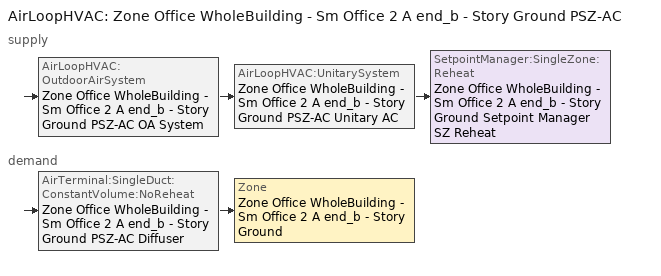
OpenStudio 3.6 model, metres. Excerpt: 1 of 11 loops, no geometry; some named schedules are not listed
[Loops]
AirLoopHVAC 'Zone Office WholeBuilding - Sm Office 2 A end_b - Story Ground PSZ-AC'
 supply: AirLoopHVAC:OutdoorAirSystem 'Zone Office WholeBuilding - Sm Office 2 A end_b - Story Ground PSZ-AC OA System' > AirLoopHVAC:UnitarySystem 'Zone Office WholeBuilding - Sm Office 2 A end_b - Story Ground PSZ-AC Unitary AC' > SetpointManager:SingleZone:Reheat 'Zone Office WholeBuilding - Sm Office 2 A end_b - Story Ground Setpoint Manager SZ Reheat'
 demand: AirTerminal:SingleDuct:ConstantVolume:NoReheat 'Zone Office WholeBuilding - Sm Office 2 A end_b - Story Ground PSZ-AC Diffuser' > Zone 'Zone Office WholeBuilding - Sm Office 2 A end_b - Story Ground'
[Sizing:Zone]
Zone Office WholeBuilding - Sm Office 2 A end_b - Story Ground: Zone Cooling Design Supply Air Temperature Input Method=SupplyAirTemperature; Zone Cooling Design Supply Air Temperature {C}=12.7778; Zone Cooling Design Supply Air Temperature Difference {deltaC}=11.11; Zone Heating Design Supply Air Temperature Input Method=SupplyAirTemperature; Zone Heating Design Supply Air Temperature {C}=50; Zone Heating Design Supply Air Temperature Difference {deltaC}=11.11; Zone Cooling Design Supply Air Humidity Ratio {kg-H2O/kg-air}=0.0085; Zone Heating Design Supply Air Humidity Ratio {kg-H2O/kg-air}=0.008; Cooling Design Air Flow Method=DesignDay; Heating Design Air Flow Method=DesignDay; Account for Dedicated Outdoor Air System=No; Dedicated Outdoor Air System Control Strategy=NeutralSupplyAir; Dedicated Outdoor Air Low Setpoint Temperature for Design {C}=autosize; Dedicated Outdoor Air High Setpoint Temperature for Design {C}=autosize; Zone Load Sizing Method=Sensible Load Only No Latent Load; Zone Latent Cooling Design Supply Air Humidity Ratio Input Method=HumidityRatioDifference; Zone Cooling Design Supply Air Humidity Ratio Difference {kgWater/kgDryAir}=0.005; Zone Latent Heating Design Supply Air Humidity Ratio Input Method=HumidityRatioDifference; Zone Humidification Design Supply Air Humidity Ratio Difference {kgWater/kgDryAir}=0.005
[Zone equipment]
Zone Office WholeBuilding - Sm Office 2 A end_b - Story Ground: Zone Office WholeBuilding - Sm Office 2 A end_b - Story Ground PSZ-AC Diffuser
[AirLoopHVAC]
Zone Office WholeBuilding - Sm Office 2 A end_b - Story Ground PSZ-AC: Availability Schedule=Zone Office WholeBuilding - Sm Office 2 A end_b - Story Ground PSZ-AC Occ Sch; Design Supply Air Flow Rate {m3/s}=autosize; Design Return Air Flow Fraction of Supply Air Flow=1
[Sizing:System]
Zone Office WholeBuilding - Sm Office 2 A end_b - Story Ground PSZ-AC: Type of Load to Size On=Sensible; Design Outdoor Air Flow Rate {m3/s}=Autosize; Central Heating Maximum System Air Flow Ratio=1; Preheat Design Temperature {C}=7.22222; Preheat Design Humidity Ratio {kg-H2O/kg-Air}=0.008; Precool Design Temperature {C}=12.7778; Precool Design Humidity Ratio {kg-H2O/kg-Air}=0.008; Central Cooling Design Supply Air Temperature {C}=12.7778; Central Heating Design Supply Air Temperature {C}=50; Sizing Option=Coincident; 100% Outdoor Air in Cooling=No; 100% Outdoor Air in Heating=No; Central Cooling Design Supply Air Humidity Ratio {kg-H2O/kg-Air}=0.0085; Central Heating Design Supply Air Humidity Ratio {kg-H2O/kg-Air}=0.008; Cooling Design Air Flow Method=DesignDay; Heating Design Air Flow Method=DesignDay; System Outdoor Air Method=ZoneSum; Zone Maximum Outdoor Air Fraction=1; Cooling Supply Air Flow Rate Per Floor Area {m3/s-m2}=0.00996765; Cooling Fraction of Autosized Cooling Supply Air Flow Rate=1; Cooling Supply Air Flow Rate Per Unit Cooling Capacity {m3/s-W}=3.94755e-05; Heating Supply Air Flow Rate Per Floor Area {m3/s-m2}=0.00996765; Heating Fraction of Autosized Heating Supply Air Flow Rate=1; Heating Fraction of Autosized Cooling Supply Air Flow Rate=1; Heating Supply Air Flow Rate Per Unit Heating Capacity {m3/s-W}=3.15882e-05; Cooling Design Capacity Method=CoolingDesignCapacity; Cooling Design Capacity {W}=autosize; Cooling Design Capacity Per Floor Area {W/m2}=234.7; Fraction of Autosized Cooling Design Capacity=1; Heating Design Capacity Method=HeatingDesignCapacity; Heating Design Capacity {W}=autosize; Heating Design Capacity Per Floor Area {W/m2}=157; Fraction of Autosized Heating Design Capacity=1; Central Cooling Capacity Control Method=OnOff; Occupant Diversity=autosize
[SetpointManager:SingleZone:Reheat]
Zone Office WholeBuilding - Sm Office 2 A end_b - Story Ground Setpoint Manager SZ Reheat: Minimum Supply Air Temperature {C}=12.7778; Maximum Supply Air Temperature {C}=50; Control Zone=Zone Office WholeBuilding - Sm Office 2 A end_b - Story Ground; Setpoint Node or NodeList=Zone Office WholeBuilding - Sm Office 2 A end_b - Story Ground PSZ-AC Supply Outlet Node
[Coil:Heating:Gas]
Zone Office WholeBuilding - Sm Office 2 A end_b - Story Ground PSZ-AC Gas Htg Coil 10kBtu/hr 0.8 Thermal Eff: Availability Schedule=Always On Discrete; Gas Burner Efficiency=0.8; Nominal Capacity {W}=AutoSize; Parasitic Electric Load {W}=0; Parasitic Gas Load {W}=0
[Coil:Heating:Electric]
Zone Office WholeBuilding - Sm Office 2 A end_b - Story Ground PSZ-AC No Heat: Availability Schedule=Always Off Discrete; Efficiency=1; Nominal Capacity {W}=0
[Coil:Cooling:DX:SingleSpeed]
Zone Office WholeBuilding - Sm Office 2 A end_b - Story Ground PSZ-AC 1spd DX AC Clg Coil 4kBtu/hr 13.0SEER: Availability Schedule=Always On Discrete; Rated Total Cooling Capacity {W}=autosize; Rated Sensible Heat Ratio=autosize; Rated COP {W/W}=3.91157; Rated Air Flow Rate {m3/s}=autosize; Rated Evaporator Fan Power Per Volume Flow Rate 2017 {W/(m3/s)}=773.3; Rated Evaporator Fan Power Per Volume Flow Rate 2023 {W/(m3/s)}=934.4; Total Cooling Capacity Function of Temperature Curve=PSZ-Fine Storage DX Coil Cap-FT; Total Cooling Capacity Function of Flow Fraction Curve=DX Coil Cap-FF; Energy Input Ratio Function of Temperature Curve=PSZ-AC DX Coil EIR-FT; Energy Input Ratio Function of Flow Fraction Curve=Split DX Coil EIR-FF; Part Load Fraction Correlation Curve=HPACCOOLPLFFPLR; Minimum Outdoor Dry-Bulb Temperature for Compressor Operation {C}=-25; Nominal Time for Condensate Removal to Begin {s}=0; Ratio of Initial Moisture Evaporation Rate and Steady State Latent Capacity=0; Maximum Cycling Rate {cycles/hr}=0; Latent Capacity Time Constant {s}=0; Condenser Type=AirCooled; Evaporative Condenser Effectiveness=0.9; Evaporative Condenser Air Flow Rate {m3/s}=autosize; Evaporative Condenser Pump Rated Power Consumption {W}=autosize; Crankcase Heater Capacity {W}=0; Maximum Outdoor Dry-Bulb Temperature for Crankcase Heater Operation {C}=10; Basin Heater Capacity {W/K}=0; Basin Heater Setpoint Temperature {C}=2
[Fan:OnOff]
Zone Office WholeBuilding - Sm Office 2 A end_b - Story Ground PSZ-AC Fan: Availability Schedule=Always On Discrete; Fan Total Efficiency=0.55575; Pressure Rise {Pa}=622.722; Maximum Flow Rate {m3/s}=autosize; Motor Efficiency=0.855; Motor In Airstream Fraction=1; Fan Power Ratio Function of Speed Ratio Curve=Fan On Off Power Curve 2; Fan Efficiency Ratio Function of Speed Ratio Curve=Fan On Off Efficiency Curve 2
[AirLoopHVAC:UnitarySystem]
Zone Office WholeBuilding - Sm Office 2 A end_b - Story Ground PSZ-AC Unitary AC: Control Type=Load; Controlling Zone or Thermostat Location=Zone Office WholeBuilding - Sm Office 2 A end_b - Story Ground; Dehumidification Control Type=None; Availability Schedule=Outage Availability Schedule; Supply Fan=Zone Office WholeBuilding - Sm Office 2 A end_b - Story Ground PSZ-AC Fan; Fan Placement=DrawThrough; Supply Air Fan Operating Mode Schedule=Zone Office WholeBuilding - Sm Office 2 A end_b - Story Ground PSZ-AC Occ Sch; Heating Coil=Zone Office WholeBuilding - Sm Office 2 A end_b - Story Ground PSZ-AC Gas Htg Coil 10kBtu/hr 0.8 Thermal Eff; DX Heating Coil Sizing Ratio=1; Cooling Coil=Zone Office WholeBuilding - Sm Office 2 A end_b - Story Ground PSZ-AC 1spd DX AC Clg Coil 4kBtu/hr 13.0SEER; Use DOAS DX Cooling Coil=No; DOAS DX Cooling Coil Leaving Minimum Air Temperature {C}=2; Latent Load Control=SensibleOnlyLoadControl; Supplemental Heating Coil=Zone Office WholeBuilding - Sm Office 2 A end_b - Story Ground PSZ-AC No Heat; Supply Air Flow Rate During Cooling Operation {m3/s}=Autosize; Supply Air Flow Rate During Heating Operation {m3/s}=Autosize; Supply Air Flow Rate When No Cooling or Heating is Required {m3/s}=Autosize; Maximum Supply Air Temperature {C}=80; Maximum Outdoor Dry-Bulb Temperature for Supplemental Heater Operation {C}=21; Maximum Cycling Rate {cycles/hr}=2.5; Heat Pump Time Constant {s}=60; Fraction of On-Cycle Power Use=0.01; Heat Pump Fan Delay Time {s}=60; Ancilliary On-Cycle Electric Power {W}=0; Ancilliary Off-Cycle Electric Power {W}=0
[Controller:OutdoorAir]
Zone Office WholeBuilding - Sm Office 2 A end_b - Story Ground PSZ-AC OA System Controller: Minimum Outdoor Air Flow Rate {m3/s}=autosize; Maximum Outdoor Air Flow Rate {m3/s}=Autosize; Economizer Control Type=NoEconomizer; Economizer Control Action Type=ModulateFlow; Economizer Maximum Limit Dry-Bulb Temperature {C}=28; Economizer Maximum Limit Enthalpy {J/kg}=64000; Lockout Type=LockoutWithHeating; Minimum Limit Type=FixedMinimum; Minimum Outdoor Air Schedule=Zone Office WholeBuilding - Sm Office 2 A end_b - Story Ground PSZ-AC Occ Sch; Maximum Fraction of Outdoor Air Schedule=ZoneOfficeWholeBuildingSmOffice2AendbStoryGroundPSZACmaxOASch; Controller Mechanical Ventilation=Controller Mechanical Ventilation 3; High Humidity Control=No; Heat Recovery Bypass Control Type=BypassWhenWithinEconomizerLimits
[Controller:MechanicalVentilation]
Controller Mechanical Ventilation 3: Availability Schedule=Always On Discrete
[AirLoopHVAC:OutdoorAirSystem]
Zone Office WholeBuilding - Sm Office 2 A end_b - Story Ground PSZ-AC OA System: Controller=Zone Office WholeBuilding - Sm Office 2 A end_b - Story Ground PSZ-AC OA System Controller
[AirTerminal:SingleDuct:ConstantVolume:NoReheat]
Zone Office WholeBuilding - Sm Office 2 A end_b - Story Ground PSZ-AC Diffuser: Availability Schedule=Always On Discrete; Maximum Air Flow Rate {m3/s}=AutoSize
[Schedule:Constant]
Name | Value
Always On Discrete | 1
Always Off Discrete | 0
[Schedule:Ruleset]
Name | Default Day Schedule | Summer Design Day Schedule | Winter Design Day Schedule
Zone Office WholeBuilding - Sm Office 2 A end_b - Story Ground PSZ-AC Occ Sch | Zone Office WholeBuilding - Sm Office 2 A end_b - Story Ground PSZ-AC Occ Sch Default | Zone Office WholeBuilding - Sm Office 2 A end_b - Story Ground PSZ-AC Occ Sch Summer Design Day | Zone Office WholeBuilding - Sm Office 2 A end_b - Story Ground PSZ-AC Occ Sch Winter Design Day
ZoneOfficeWholeBuildingSmOffice2AendbStoryGroundPSZACmaxOASch | ZoneOfficeWholeBuildingSmOffice2AendbStoryGroundPSZACmaxOASchDefault
[Schedule:Day]
Zone Office WholeBuilding - Sm Office 2 A end_b - Story Ground PSZ-AC Occ Sch Default; Zone Office WholeBuilding - Sm Office 2 A end_b - Story Ground PSZ-AC Occ Sch Winter Design Day; Zone Office WholeBuilding - Sm Office 2 A end_b - Story Ground PSZ-AC Occ Sch Summer Design Day; Zone Office WholeBuilding - Sm Office 2 A end_b - Story Ground PSZ-AC Occ Sch Sunday: 24, 0, 1
ZoneOfficeWholeBuildingSmOffice2AendbStoryGroundPSZACmaxOASchDefault: 24, 0, 0.7
Schedule Day 57: 1, 0, 0.7, 2, 0, 0.7, 3, 0, 0.7, 4, 0, 0.7, 5, 0, 0.7, 6, 0, 0.7, 7, 0, 0.7, 8, 0, 0.7, 9, 0, 0.7, 10, 0, 0.7, 11, 0, 0.7, 12, 0, 0.7, 13, 0, 0.7, 14, 0, 0.7, 15, 0, 0.7, 16, 0, 0.7, 17, 0, 0, 18, 0, 0, 19, 0, 0, 20, 0, 0, 21, 0, 0, 22, 0, 0, 23, 0, 0, 24, 0, 0
Schedule Day 58; Schedule Day 59; Schedule Day 60; Schedule Day 61; Schedule Day 62; Schedule Day 63; Schedule Day 250; Schedule Day 251; Schedule Day 252; Schedule Day 253; Schedule Day 254; Schedule Day 255: 1, 0, 0, 2, 0, 0, 3, 0, 0, 4, 0, 0, 5, 0, 0, 6, 0, 0, 7, 0, 0, 8, 0, 0, 9, 0, 0, 10, 0, 0, 11, 0, 0, 12, 0, 0, 13, 0, 0, 14, 0, 0, 15, 0, 0, 16, 0, 0, 17, 0, 0, 18, 0, 0, 19, 0, 0, 20, 0, 0, 21, 0, 0, 22, 0, 0, 23, 0, 0, 24, 0, 0
Schedule Day 64: 1, 0, 0, 2, 0, 0, 3, 0, 0, 4, 0, 0, 5, 0, 0, 6, 0, 0, 7, 0, 0, 8, 0, 0, 9, 0, 0, 10, 0, 0, 11, 0, 0, 12, 0, 0, 13, 0, 0, 14, 0, 0, 15, 0, 0, 16, 0, 0, 17, 0, 0.7, 18, 0, 0.7, 19, 0, 0.7, 20, 0, 0.7, 21, 0, 0.7, 22, 0, 0.7, 23, 0, 0.7, 24, 0, 0.7
Schedule Day 249: 1, 0, 1, 2, 0, 1, 3, 0, 1, 4, 0, 1, 5, 0, 1, 6, 0, 1, 7, 0, 1, 8, 0, 1, 9, 0, 1, 10, 0, 1, 11, 0, 1, 12, 0, 1, 13, 0, 1, 14, 0, 1, 15, 0, 1, 16, 0, 1, 17, 0, 0, 18, 0, 0, 19, 0, 0, 20, 0, 0, 21, 0, 0, 22, 0, 0, 23, 0, 0, 24, 0, 0
Schedule Day 256: 1, 0, 0, 2, 0, 0, 3, 0, 0, 4, 0, 0, 5, 0, 0, 6, 0, 0, 7, 0, 0, 8, 0, 0, 9, 0, 0, 10, 0, 0, 11, 0, 0, 12, 0, 0, 13, 0, 0, 14, 0, 0, 15, 0, 0, 16, 0, 0, 17, 0, 1, 18, 0, 1, 19, 0, 1, 20, 0, 1, 21, 0, 1, 22, 0, 1, 23, 0, 1, 24, 0, 1
[Schedule:Rule] Apply Sunday=Yes; Apply Monday=Yes; Apply Tuesday=Yes; Apply Wednesday=Yes; Apply Friday=Yes; Apply Saturday=Yes; Date Specification Type=DateRange
Name | Schedule Ruleset | Rule Order | Day Schedule | Start Month | Start Day | End Month | End Day | Apply Thursday
Zone Office WholeBuilding - Sm Office 2 A end_b - Story Ground PSZ-AC Occ Sch Sunday Rule | Zone Office WholeBuilding - Sm Office 2 A end_b - Story Ground PSZ-AC Occ Sch | 8 | Zone Office WholeBuilding - Sm Office 2 A end_b - Story Ground PSZ-AC Occ Sch Sunday | 1 | 1 | 12 | 31
ZoneOfficeWholeBuildingSmOffice2AendbStoryGroundPSZACmaxOASch Outage Day 304 | ZoneOfficeWholeBuildingSmOffice2AendbStoryGroundPSZACmaxOASch | 7 | Schedule Day 57 | 10 | 31 | 10 | 31 | Yes
ZoneOfficeWholeBuildingSmOffice2AendbStoryGroundPSZACmaxOASch Outage Day 305 | ZoneOfficeWholeBuildingSmOffice2AendbStoryGroundPSZACmaxOASch | 6 | Schedule Day 58 | 11 | 1 | 11 | 1 | Yes
ZoneOfficeWholeBuildingSmOffice2AendbStoryGroundPSZACmaxOASch Outage Day 306 | ZoneOfficeWholeBuildingSmOffice2AendbStoryGroundPSZACmaxOASch | 5 | Schedule Day 59 | 11 | 2 | 11 | 2 | Yes
ZoneOfficeWholeBuildingSmOffice2AendbStoryGroundPSZACmaxOASch Outage Day 307 | ZoneOfficeWholeBuildingSmOffice2AendbStoryGroundPSZACmaxOASch | 4 | Schedule Day 60 | 11 | 3 | 11 | 3 | Yes
ZoneOfficeWholeBuildingSmOffice2AendbStoryGroundPSZACmaxOASch Outage Day 308 | ZoneOfficeWholeBuildingSmOffice2AendbStoryGroundPSZACmaxOASch | 3 | Schedule Day 61 | 11 | 4 | 11 | 4 | Yes
ZoneOfficeWholeBuildingSmOffice2AendbStoryGroundPSZACmaxOASch Outage Day 309 | ZoneOfficeWholeBuildingSmOffice2AendbStoryGroundPSZACmaxOASch | 2 | Schedule Day 62 | 11 | 5 | 11 | 5 | Yes
ZoneOfficeWholeBuildingSmOffice2AendbStoryGroundPSZACmaxOASch Outage Day 310 | ZoneOfficeWholeBuildingSmOffice2AendbStoryGroundPSZACmaxOASch | 1 | Schedule Day 63 | 11 | 6 | 11 | 6 | Yes
ZoneOfficeWholeBuildingSmOffice2AendbStoryGroundPSZACmaxOASch Outage Day 311 | ZoneOfficeWholeBuildingSmOffice2AendbStoryGroundPSZACmaxOASch | 0 | Schedule Day 64 | 11 | 7 | 11 | 7 | Yes
Zone Office WholeBuilding - Sm Office 2 A end_b - Story Ground PSZ-AC Occ Sch Outage Day 304 | Zone Office WholeBuilding - Sm Office 2 A end_b - Story Ground PSZ-AC Occ Sch | 7 | Schedule Day 249 | 10 | 31 | 10 | 31 | Yes
Zone Office WholeBuilding - Sm Office 2 A end_b - Story Ground PSZ-AC Occ Sch Outage Day 305 | Zone Office WholeBuilding - Sm Office 2 A end_b - Story Ground PSZ-AC Occ Sch | 6 | Schedule Day 250 | 11 | 1 | 11 | 1 | Yes
Zone Office WholeBuilding - Sm Office 2 A end_b - Story Ground PSZ-AC Occ Sch Outage Day 306 | Zone Office WholeBuilding - Sm Office 2 A end_b - Story Ground PSZ-AC Occ Sch | 5 | Schedule Day 251 | 11 | 2 | 11 | 2 | Yes
Zone Office WholeBuilding - Sm Office 2 A end_b - Story Ground PSZ-AC Occ Sch Outage Day 307 | Zone Office WholeBuilding - Sm Office 2 A end_b - Story Ground PSZ-AC Occ Sch | 4 | Schedule Day 252 | 11 | 3 | 11 | 3 | Yes
Zone Office WholeBuilding - Sm Office 2 A end_b - Story Ground PSZ-AC Occ Sch Outage Day 308 | Zone Office WholeBuilding - Sm Office 2 A end_b - Story Ground PSZ-AC Occ Sch | 3 | Schedule Day 253 | 11 | 4 | 11 | 4 | Yes
Zone Office WholeBuilding - Sm Office 2 A end_b - Story Ground PSZ-AC Occ Sch Outage Day 309 | Zone Office WholeBuilding - Sm Office 2 A end_b - Story Ground PSZ-AC Occ Sch | 2 | Schedule Day 254 | 11 | 5 | 11 | 5 | Yes
Zone Office WholeBuilding - Sm Office 2 A end_b - Story Ground PSZ-AC Occ Sch Outage Day 310 | Zone Office WholeBuilding - Sm Office 2 A end_b - Story Ground PSZ-AC Occ Sch | 1 | Schedule Day 255 | 11 | 6 | 11 | 6 | Yes
Zone Office WholeBuilding - Sm Office 2 A end_b - Story Ground PSZ-AC Occ Sch Outage Day 311 | Zone Office WholeBuilding - Sm Office 2 A end_b - Story Ground PSZ-AC Occ Sch | 0 | Schedule Day 256 | 11 | 7 | 11 | 7 | Yes
[Curve:Exponent]
Fan On Off Power Curve 2: Coefficient1 Constant=1; Coefficient2 Constant=0; Coefficient3 Constant=0; Minimum Value of x=0; Maximum Value of x=1
[Curve:Cubic]
Fan On Off Efficiency Curve 2: Coefficient1 Constant=1; Coefficient2 x=0; Coefficient3 x**2=0; Coefficient4 x**3=0; Minimum Value of x=0; Maximum Value of x=1
[Curve:Biquadratic] Minimum Value of x=12.77778; Maximum Value of x=23.88889; Minimum Value of y=23.88889; Maximum Value of y=46.11111
Name | Coefficient1 Constant | Coefficient2 x | Coefficient3 x**2 | Coefficient4 y | Coefficient5 y**2 | Coefficient6 x*y
PSZ-Fine Storage DX Coil Cap-FT | 0.942588 | 0.00954335 | 0.00068377 | -0.0110427 | 5.249e-06 | -9.72e-06
PSZ-AC DX Coil EIR-FT | 0.342414 | 0.034885 | -0.0006237 | 0.00497722 | 0.000437951 | -0.000728028
[Curve:Quadratic]
Name | Coefficient1 Constant | Coefficient2 x | Coefficient3 x**2 | Minimum Value of x | Maximum Value of x
DX Coil Cap-FF | 0.8 | 0.2 | 0 | 0.5 | 1.5
Split DX Coil EIR-FF | 1.1552 | -0.1808 | 0.0256 | 0.5 | 1.5
HPACCOOLPLFFPLR | 0.85 | 0.15 | 0 | 0 | 1
